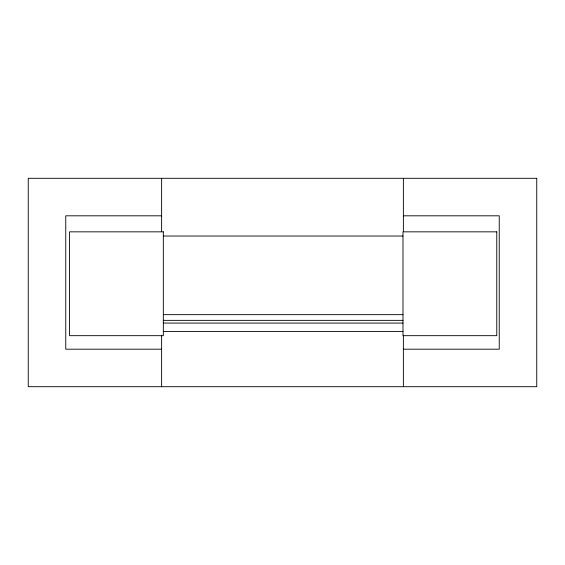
<?xml version="1.0" encoding="UTF-8"?>
<svg xmlns="http://www.w3.org/2000/svg" width="565" height="565" viewBox="0 0 565 565"><rect width="100%" height="100%" fill="white"/><g stroke="black" fill="none" stroke-linecap="round" stroke-linejoin="round"><path stroke-width="0.85" d="M161.625 215.809L65.759 215.809L65.759 349.191L161.625 349.191M403.375 215.809L499.241 215.809L499.241 349.191L403.375 349.191M163.327 236.029L402.986 236.029M163.327 314.656L402.986 314.656M163.327 320.355L402.986 320.355M163.327 323.074L402.986 323.074M163.327 331.486L402.986 331.486M403.375 178.3L403.375 231.608M403.375 335.151L403.375 386.7M161.625 178.3L161.625 231.608M161.625 335.151L161.625 386.7M536.75 178.3L28.25 178.3L28.25 386.7L536.75 386.7L536.75 178.3M163.327 231.841L69.544 231.841L69.544 335.674L163.327 335.674L163.327 231.841M496.769 231.841L402.986 231.841L402.986 335.674L496.769 335.674L496.769 231.841"/></g></svg>
